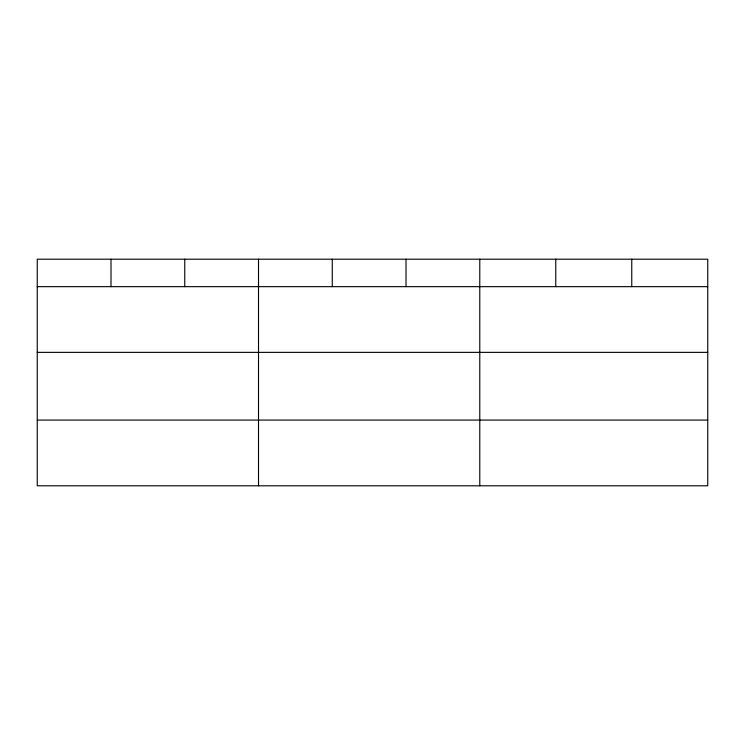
<?xml version="1.0" encoding="UTF-8"?>
<svg xmlns="http://www.w3.org/2000/svg" width="745" height="745" viewBox="0 0 745 745"><rect width="100%" height="100%" fill="white"/><g stroke="black" fill="none" stroke-linecap="round" stroke-linejoin="round"><path stroke-width="1.12" d="M707.75 352.366L707.75 259.204L37.25 259.204L37.25 485.796L707.75 485.796L707.75 352.366L37.25 352.366M37.25 286.657L707.75 286.657M37.25 420.078L707.75 420.078M631.76 259.204L631.76 286.657M555.77 259.204L555.77 286.657M479.78 259.204L479.78 485.796M406.025 259.204L406.025 286.657M332.27 259.204L332.27 286.657M258.515 259.204L258.515 485.796M184.76 259.204L184.76 286.657M111.005 259.204L111.005 286.657"/></g></svg>
